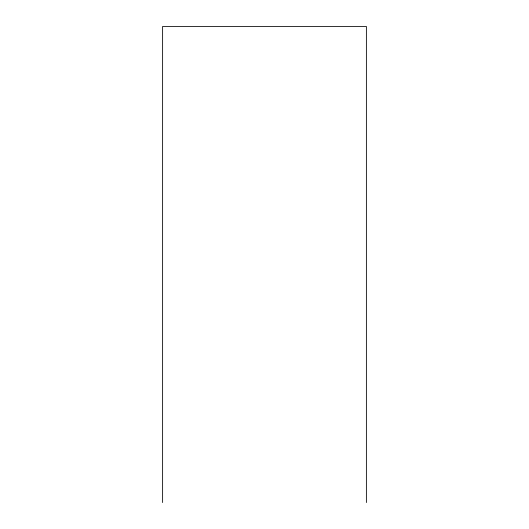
<?xml version="1.0" encoding="UTF-8"?>
<svg xmlns="http://www.w3.org/2000/svg" width="529" height="529" viewBox="0 0 529 529"><rect width="100%" height="100%" fill="white"/><g stroke="black" fill="none" stroke-linecap="round" stroke-linejoin="round"><path stroke-width="0.79" d="M366.385 502.55L366.385 26.45L162.615 26.45L162.615 502.55"/></g></svg>
